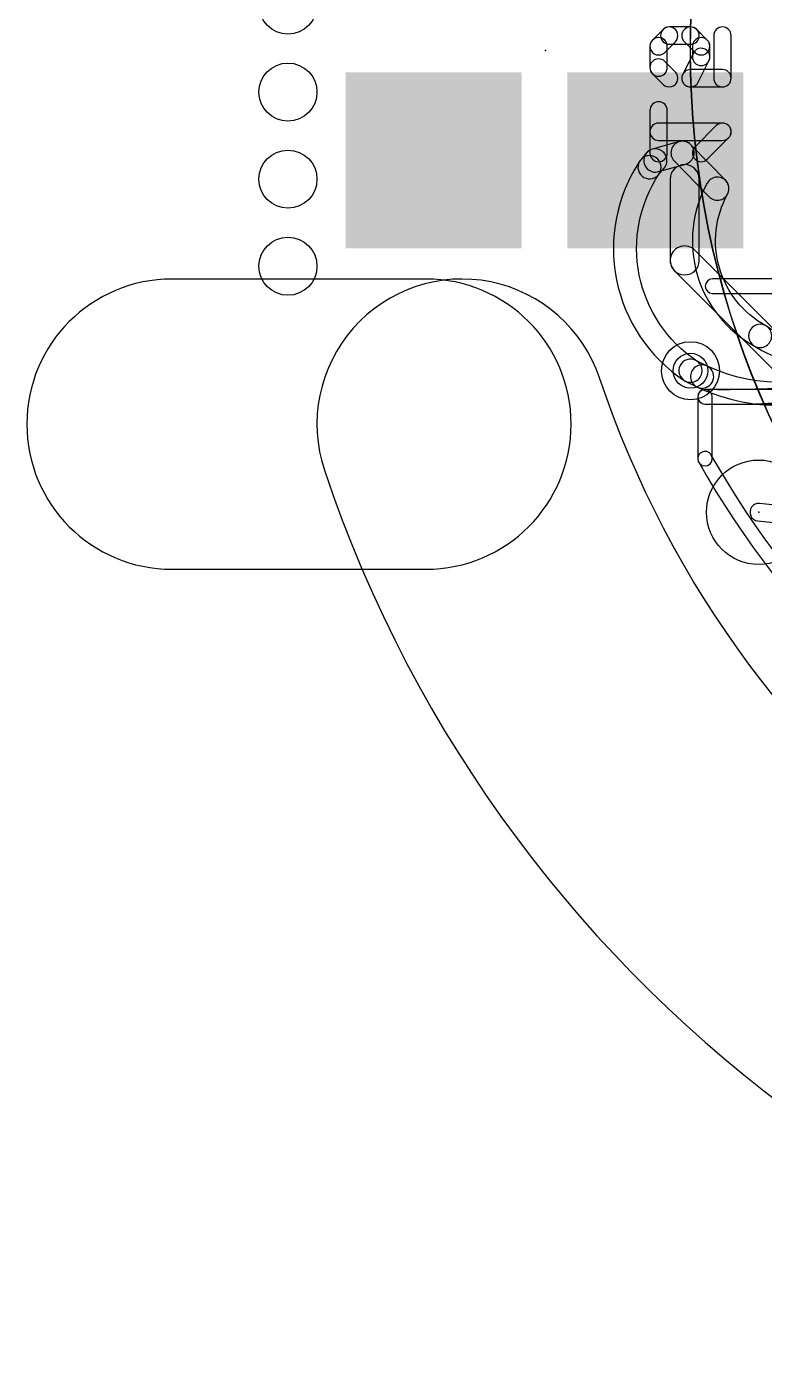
# Model space of a CAD drawing. Extents: x 0 to 2.5, y 0 to 3.1.
# Drawn here: x 1.3 to 1.5541, y 2.1 to 2.5625 of the extents above; entities that cross this region are included whole.
import ezdxf

# ---------------------------------------------------------------- set-up
doc = ezdxf.new("R2010")
doc.units = 0
for name, color, linetype in [('1', 22, 'CONTINUOUS'), ('16', 175, 'CONTINUOUS'), ('17', 82, 'CONTINUOUS'), ('18', 82, 'CONTINUOUS'), ('19', 53, 'CONTINUOUS'), ('20', 7, 'CONTINUOUS'), ('21', 253, 'CONTINUOUS'), ('22', 253, 'CONTINUOUS'), ('23', 7, 'CONTINUOUS'), ('31', 253, 'CONTINUOUS'), ('46', 140, 'CONTINUOUS')]:
    doc.layers.add(name, color=color, linetype=linetype)

# ---------------------------------------------------------------- blocks, each defined once
blk = doc.blocks.new('ROUNDP')
blk.add_circle((0, 0), 0.5)
blk = doc.blocks.new('RECT')
blk.add_solid([(-0.5, -0.5), (0.5, -0.5), (-0.5, 0.5), (0.5, 0.5)])
blk = doc.blocks.new('ROUNDV')
blk.add_circle((0, 0), 0.5)

msp = doc.modelspace()

# ---------------------------------------------------------------- linework, layer by layer
at = {"layer": '1'}
for points in [[(1.524917, 2.522922), (1.515551, 2.520288, 1), (1.517717, 2.512586), (1.527083, 2.51522, 1)], [(1.540867, 2.50953), (1.528867, 2.521861, 1), (1.523133, 2.516281), (1.535133, 2.50395, 1)], [(1.517965, 2.511891, 1), (1.511303, 2.516321, 0.414214), (1.526525, 2.440669, 1), (1.530955, 2.447331, -0.414214)], [(1.517669, 2.511501), (1.519669, 2.513832, 1), (1.513598, 2.519042), (1.511598, 2.516711, 1)], [(1.541505, 2.504813, 1), (1.534495, 2.508667, 0.414214), (1.550813, 2.452495, 1), (1.554667, 2.459505, -0.414214)], [(1.554989, 2.459308, 1), (1.550491, 2.452692, 0.414214), (1.598048, 2.461751, 1), (1.591432, 2.466249, -0.414214)], [(1.533777, 2.4375, 1), (1.533703, 2.4325, 0.043661), (1.603137, 2.437532, 1), (1.602343, 2.442468, -0.043661)], [(1.53124, 2.435), (1.53124, 2.413701, 1), (1.53624, 2.413701), (1.53624, 2.435, 1)], [(1.53591, 2.414943, 1), (1.53157, 2.412459, 0.267949), (1.833061, 2.23687, 1), (1.83308, 2.24187, -0.267949)]]:
    msp.add_lwpolyline(points, format="xyb", close=True, dxfattribs=at)
at = {"layer": '16'}
for points in [[(1.534453, 2.445615, 1), (1.531027, 2.438385, 0.541698), (1.624739, 2.49589, 1), (1.616742, 2.49611, -0.541698)], [(1.526951, 2.440422), (1.530951, 2.438422, 1), (1.534529, 2.445578), (1.530529, 2.447578, 1)], [(1.66874, 2.4375), (1.53374, 2.4375, 1), (1.53374, 2.4325), (1.66874, 2.4325, 1)], [(1.53124, 2.435), (1.53124, 2.413701, 1), (1.53624, 2.413701), (1.53624, 2.435, 1)], [(1.53591, 2.414943, 1), (1.53157, 2.412459, 0.267949), (1.833061, 2.23687, 1), (1.83308, 2.24187, -0.267949)], [(1.55192, 2.392253), (1.582424, 2.389017, 1), (1.583057, 2.394983), (1.552553, 2.398219, 1)]]:
    msp.add_lwpolyline(points, format="xyb", close=True, dxfattribs=at)
at = {"layer": '19'}
for radius in [0.304381, 0.304281]:
    msp.add_circle((1.833071, 2.554331), radius, dxfattribs=at)
at = {"layer": '20'}
for centre in [(1.39, 2.57), (1.39, 2.54), (1.39, 2.51), (1.39, 2.48)]:
    msp.add_circle(centre, 0.01, dxfattribs=at)
at = {"layer": '21'}
msp.add_lwpolyline([(1.536319, 2.47063), (1.559941, 2.47063, 1), (1.559941, 2.47563), (1.536319, 2.47563, 1)], format="xyb", close=True, dxfattribs=at)
at = {"layer": '22'}
for points in [[(1.519289, 2.561582), (1.515619, 2.557913, 1), (1.519861, 2.55367), (1.523531, 2.55734, 1)], [(1.52875, 2.562461), (1.52141, 2.562461, 1), (1.52141, 2.556461), (1.52875, 2.556461, 1)], [(1.534541, 2.557913), (1.530871, 2.561582, 1), (1.526628, 2.55734), (1.530298, 2.55367, 1)], [(1.536759, 2.559461), (1.536759, 2.544782, 1), (1.542759, 2.544782), (1.542759, 2.559461, 1)], [(1.51474, 2.555791), (1.51474, 2.548452, 1), (1.52074, 2.548452), (1.52074, 2.555791, 1)], [(1.535419, 2.552122), (1.535419, 2.555791, 1), (1.529419, 2.555791), (1.529419, 2.552122, 1)], [(1.531433, 2.54344), (1.535103, 2.55078, 1), (1.529736, 2.553463), (1.526066, 2.546124, 1)], [(1.515619, 2.54633), (1.519289, 2.542661, 1), (1.523531, 2.546903), (1.519861, 2.550573, 1)], [(1.539759, 2.547782), (1.52875, 2.547782, 1), (1.52875, 2.541782), (1.539759, 2.541782, 1)], [(1.52074, 2.519), (1.52074, 2.533679, 1), (1.51474, 2.533679), (1.51474, 2.519, 1)], [(1.539759, 2.52934), (1.51774, 2.52934, 1), (1.51774, 2.52334), (1.539759, 2.52334, 1)], [(1.534541, 2.516879), (1.54188, 2.524218, 1), (1.537638, 2.528461), (1.530298, 2.521121, 1)], [(1.52174, 2.51), (1.52174, 2.482, 1), (1.53174, 2.482), (1.53174, 2.51, 1)], [(1.523205, 2.478464), (1.557205, 2.444464, 1), (1.564276, 2.451536), (1.530276, 2.485536, 1)]]:
    msp.add_lwpolyline(points, format="xyb", close=True, dxfattribs=at)
at = {"layer": '23'}
for p in [(1.47874, 2.554331), (1.552236, 2.395236)]:
    msp.add_point(p, dxfattribs=at)
at = {"layer": '46'}
for points in [[(1.35, 2.375591), (1.4376, 2.375591, 1), (1.4376, 2.475591), (1.35, 2.475591, 1)], [(1.497402, 2.441498, 1), (1.402598, 2.409683, 0.32219), (1.833057, 2.1, 1), (1.833084, 2.2, -0.32219)]]:
    msp.add_lwpolyline(points, format="xyb", close=True, dxfattribs=at)

# ---------------------------------------------------------------- block references
at = {"layer": '1', "xscale": 0.06063, "yscale": 0.06063, "rotation": 180}
for p in [(1.440256, 2.516437), (1.516634, 2.516437)]:
    msp.add_blockref('RECT', p, dxfattribs=at)
at = {"layer": '17', "xscale": 0.036, "yscale": 0.036}
msp.add_blockref('ROUNDP', (1.552236, 2.395236), dxfattribs=at)
msp.add_blockref('ROUNDP', (1.552236, 2.395236), dxfattribs=at)
msp.add_blockref('ROUNDP', (1.552236, 2.395236), dxfattribs=at)
msp.add_blockref('ROUNDP', (1.552236, 2.395236), dxfattribs=at)
at = {"layer": '18'}
for xscale, yscale in [(0.02, 0.02), (0.02, 0.02), (0.012, 0.012), (0.012, 0.012)]:
    msp.add_blockref('ROUNDV', (1.52874, 2.444), dxfattribs=dict(at, xscale=xscale, yscale=yscale))
at = {"layer": '31', "xscale": 0.05863, "yscale": 0.05863, "rotation": 180}
for p in [(1.440256, 2.516437), (1.516634, 2.516437)]:
    msp.add_blockref('RECT', p, dxfattribs=at)

doc.saveas('drawing.dxf')
